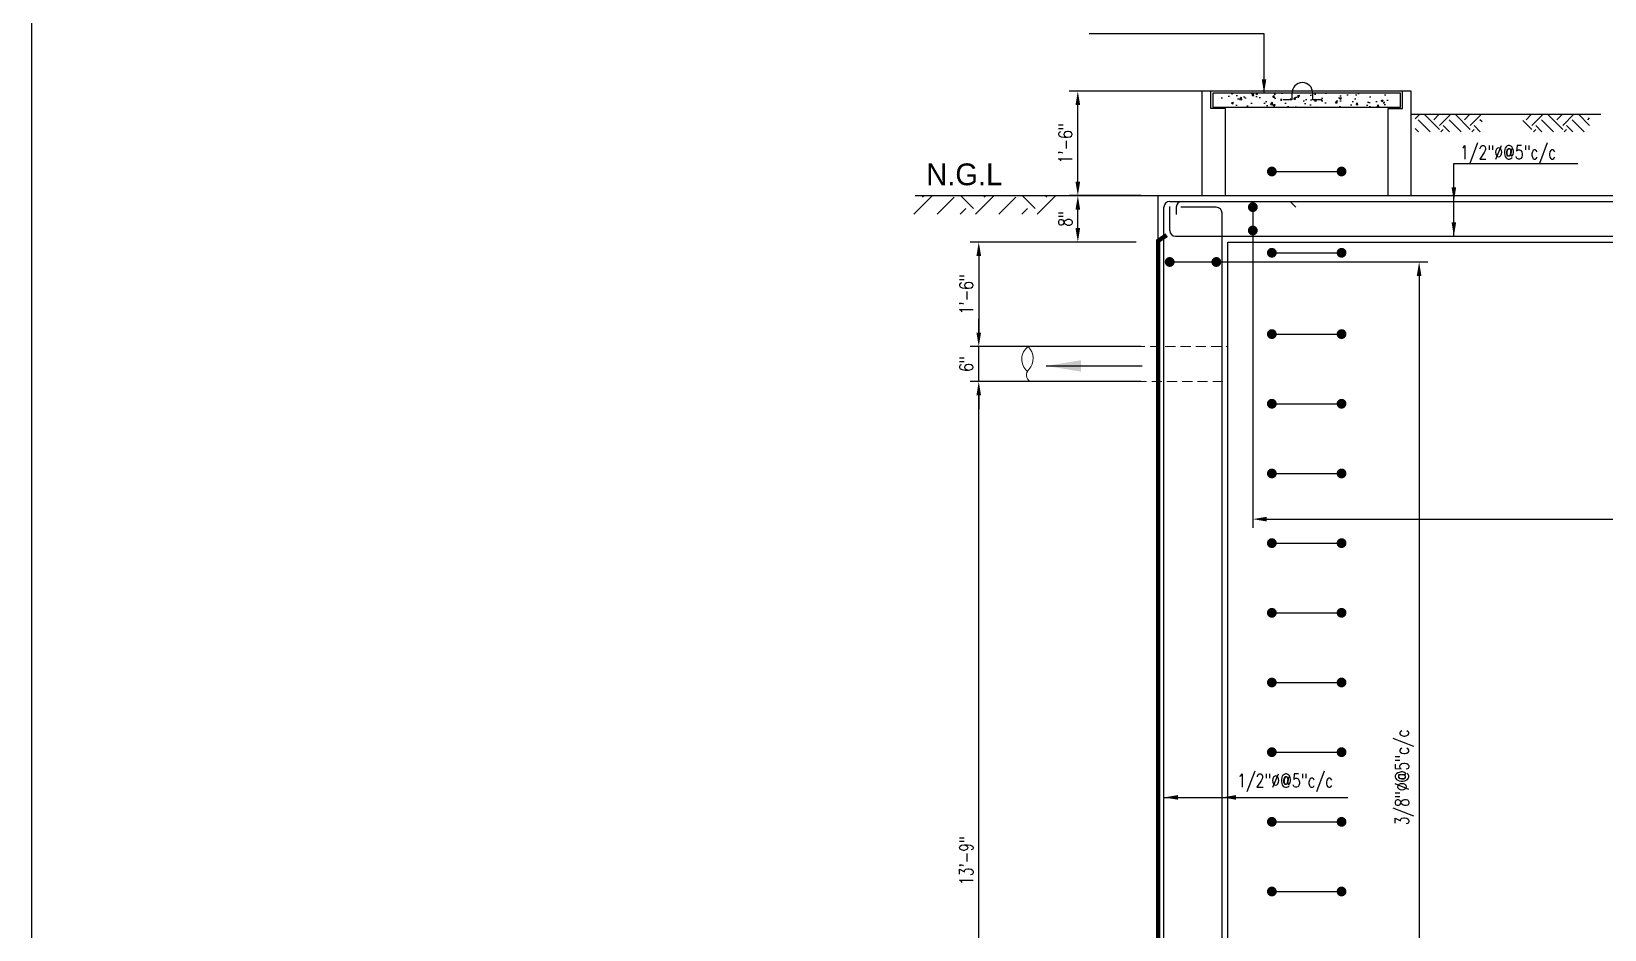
# Model space of a CAD drawing. Extents: x 646443 to 647667, y -185387 to -183933.
# Drawn here: x 646443.5 to 646714.2, y -184399 to -184244.3 of the extents above; entities that cross this region are included whole.
import ezdxf

# ---------------------------------------------------------------- set-up
doc = ezdxf.new("R2010")
doc.units = 0
doc.header["$LTSCALE"] = 20
doc.header["$MEASUREMENT"] = 0
doc.header["$PDMODE"] = 32
doc.linetypes.add('HIDDEN', pattern=[0.375, 0.25, -0.125])
doc.layers.get('0').update_dxf_attribs({"linetype": 'CONTINUOUS'})
doc.layers.get('DEFPOINTS').update_dxf_attribs({"linetype": 'CONTINUOUS'})
for name, color, linetype in [('A-TYP-DIM', 1, 'CONTINUOUS'), ('BEAM', 4, 'HIDDEN'), ('COL', 6, 'CONTINUOUS'), ('GROUND LEVEL', 8, 'CONTINUOUS'), ('Hatach Concrete', 8, 'CONTINUOUS'), ('MH COVER', 52, 'CONTINUOUS'), ('SECTION', 4, 'CONTINUOUS'), ('SLAB', 15, 'CONTINUOUS'), ('Wall', 4, 'CONTINUOUS'), ('Water Supply Details Text', 3, 'CONTINUOUS')]:
    doc.layers.add(name, color=color, linetype=linetype)
doc.layers.add('Text', color=11, linetype='CONTINUOUS', lineweight=5)
doc.styles.add('Century Gothic', font='GOTHIC.TTF')
doc.styles.add('rizwan', font='romans.shx', dxfattribs={"width": 0.75})
doc.dimstyles.new('STYLE-64', dxfattribs={"dimscale": 64, "dimtxt": 0.09375, "dimasz": 0.09375, "dimexe": 0.0625, "dimexo": 0.0625, "dimgap": 0.03125, "dimtad": 1, "dimzin": 3, "dimdsep": 46, "dimlunit": 4, "dimtxsty": 'rizwan', "dimcen": 0.125, "dimdle": 4, "dimclrd": 1, "dimclre": 1, "dimclrt": 2, "dimadec": 0, "dimazin": 0, "dimtfac": 0.5, "dimtix": 1, "dimtmove": 2, "dimatfit": 3, "dimfxl": 0, "dimfrac": 1, "dimtolj": 1, "dimtzin": 3, "dimarcsym": 0})

# ---------------------------------------------------------------- blocks, each defined once
blk = doc.blocks.new('*D10')
at = {"layer": 'A-TYP-DIM', "color": 1, "lineweight": -2, "ltscale": 1.5, "transparency": 16777216}
for p, q in [((646624.62, -184272.59), (646622.06, -184272.59)), ((646623.56, -184278.19), (646623.56, -184274.99)), ((646633.62, -184280.59), (646622.06, -184280.59))]:
    blk.add_line(p, q, dxfattribs=at)
at = {"layer": 'A-TYP-DIM', "color": 1, "ltscale": 1.5, "transparency": 16777216}
for points in [[(646623.16, -184274.99), (646623.96, -184274.99), (646623.56, -184272.59)], [(646623.16, -184278.19), (646623.96, -184278.19), (646623.56, -184280.59)]]:
    blk.add_solid(points, dxfattribs=at)
at = {"layer": 'DEFPOINTS', "color": 0, "ltscale": 1.5, "transparency": 16777216}
for p in [(646623.56, -184272.59), (646627.62, -184272.59), (646636.62, -184280.59)]:
    blk.add_point(p, dxfattribs=at)
at = {"layer": 'A-TYP-DIM', "color": 2, "ltscale": 1.5, "transparency": 16777216, "insert": (646621.42, -184276.59), "char_height": 2.344, "attachment_point": 5, "rotation": 90, "style": 'rizwan'}
blk.add_mtext('\\A1;8"', dxfattribs=at)
blk = doc.blocks.new('*D16')
at = {"layer": 'A-TYP-DIM', "color": 1, "lineweight": -2, "ltscale": 1.5, "transparency": 16777216}
for p, q in [((646634.39, -184304.59), (646605.01, -184304.59)), ((646606.51, -184467.19), (646606.51, -184306.99)), ((646634.39, -184469.59), (646605.01, -184469.59))]:
    blk.add_line(p, q, dxfattribs=at)
at = {"layer": 'A-TYP-DIM', "color": 1, "ltscale": 1.5, "transparency": 16777216}
for points in [[(646606.11, -184306.99), (646606.91, -184306.99), (646606.51, -184304.59)], [(646606.11, -184467.19), (646606.91, -184467.19), (646606.51, -184469.59)]]:
    blk.add_solid(points, dxfattribs=at)
at = {"layer": 'DEFPOINTS', "color": 0, "ltscale": 1.5, "transparency": 16777216}
for p in [(646606.51, -184304.59), (646637.39, -184304.59), (646637.39, -184469.59)]:
    blk.add_point(p, dxfattribs=at)
at = {"layer": 'A-TYP-DIM', "color": 2, "ltscale": 1.5, "transparency": 16777216, "insert": (646604.36, -184387.09), "char_height": 2.344, "attachment_point": 5, "rotation": 90, "style": 'rizwan'}
blk.add_mtext('\\A1;13\'-9"', dxfattribs=at)
blk = doc.blocks.new('*D17')
at = {"layer": 'A-TYP-DIM', "color": 1, "lineweight": -2, "ltscale": 1.5, "transparency": 16777216}
for p, q in [((646653.68, -184273.68), (646653.68, -184329.8)), ((647005.09, -184274.13), (647005.09, -184329.8)), ((646656.08, -184328.3), (647002.69, -184328.3))]:
    blk.add_line(p, q, dxfattribs=at)
at = {"layer": 'A-TYP-DIM', "color": 1, "ltscale": 1.5, "transparency": 16777216}
for points in [[(646656.08, -184327.9), (646656.08, -184328.7), (646653.68, -184328.3)], [(647002.69, -184327.9), (647002.69, -184328.7), (647005.09, -184328.3)]]:
    blk.add_solid(points, dxfattribs=at)
at = {"layer": 'DEFPOINTS', "color": 0, "ltscale": 1.5, "transparency": 16777216}
for p in [(646653.68, -184270.68), (647005.09, -184271.13), (647005.09, -184328.3)]:
    blk.add_point(p, dxfattribs=at)
at = {"layer": 'A-TYP-DIM', "color": 2, "ltscale": 1.5, "transparency": 16777216, "insert": (646829.39, -184325.76), "char_height": 2.3438, "attachment_point": 5, "style": 'rizwan'}
blk.add_mtext('\\A1;1/2"%%C@5"c/c', dxfattribs=at)
blk = doc.blocks.new('*D19')
at = {"layer": 'A-TYP-DIM', "color": 1, "lineweight": -2, "ltscale": 1.5, "transparency": 16777216}
for p, q in [((646639.01, -184284.02), (646683.8, -184284.02)), ((646682.3, -184286.42), (646682.3, -184459.15)), ((646638.69, -184461.55), (646683.8, -184461.55))]:
    blk.add_line(p, q, dxfattribs=at)
at = {"layer": 'A-TYP-DIM', "color": 1, "ltscale": 1.5, "transparency": 16777216}
for points in [[(646681.9, -184286.42), (646682.7, -184286.42), (646682.3, -184284.02)], [(646681.9, -184459.15), (646682.7, -184459.15), (646682.3, -184461.55)]]:
    blk.add_solid(points, dxfattribs=at)
at = {"layer": 'DEFPOINTS', "color": 0, "ltscale": 1.5, "transparency": 16777216}
for p in [(646636.01, -184284.02), (646635.69, -184461.55), (646682.3, -184461.55)]:
    blk.add_point(p, dxfattribs=at)
at = {"layer": 'A-TYP-DIM', "color": 2, "ltscale": 1.5, "transparency": 16777216, "insert": (646679.76, -184372.78), "char_height": 2.3438, "attachment_point": 5, "rotation": 90, "style": 'rizwan'}
blk.add_mtext('\\A1;3/8"%%C@5"c/c', dxfattribs=at)
blk = doc.blocks.new('*D33')
at = {"layer": 'A-TYP-DIM', "color": 1, "lineweight": -2, "ltscale": 1.5, "transparency": 16777216}
for p, q in [((646646.39, -184254.59), (646622.06, -184254.59)), ((646623.56, -184270.19), (646623.56, -184256.99)), ((646634.39, -184272.59), (646622.06, -184272.59))]:
    blk.add_line(p, q, dxfattribs=at)
at = {"layer": 'A-TYP-DIM', "color": 1, "ltscale": 1.5, "transparency": 16777216}
for points in [[(646623.16, -184256.99), (646623.96, -184256.99), (646623.56, -184254.59)], [(646623.16, -184270.19), (646623.96, -184270.19), (646623.56, -184272.59)]]:
    blk.add_solid(points, dxfattribs=at)
at = {"layer": 'DEFPOINTS', "color": 0, "ltscale": 1.5, "transparency": 16777216}
for p in [(646623.56, -184254.59), (646649.39, -184254.59), (646637.39, -184272.59)]:
    blk.add_point(p, dxfattribs=at)
at = {"layer": 'A-TYP-DIM', "color": 2, "ltscale": 1.5, "transparency": 16777216, "insert": (646621.42, -184263.59), "char_height": 2.344, "attachment_point": 5, "rotation": 90, "style": 'rizwan'}
blk.add_mtext('\\A1;1\'-6"', dxfattribs=at)
blk = doc.blocks.new('*D65')
at = {"layer": 'A-TYP-DIM', "color": 1, "lineweight": -2, "ltscale": 1.5, "transparency": 16777216}
for p, q in [((646606.51, -184296.18), (646606.51, -184293.78)), ((646634.39, -184298.58), (646605.01, -184298.58)), ((646606.51, -184304.59), (646606.51, -184298.58)), ((646634.39, -184304.59), (646605.01, -184304.59)), ((646606.51, -184306.99), (646606.51, -184309.39))]:
    blk.add_line(p, q, dxfattribs=at)
at = {"layer": 'A-TYP-DIM', "color": 1, "ltscale": 1.5, "transparency": 16777216}
for points in [[(646606.11, -184296.18), (646606.91, -184296.18), (646606.51, -184298.58)], [(646606.11, -184306.99), (646606.91, -184306.99), (646606.51, -184304.59)]]:
    blk.add_solid(points, dxfattribs=at)
at = {"layer": 'DEFPOINTS', "color": 0, "ltscale": 1.5, "transparency": 16777216}
for p in [(646606.51, -184298.58), (646637.39, -184298.58), (646637.39, -184304.59)]:
    blk.add_point(p, dxfattribs=at)
at = {"layer": 'A-TYP-DIM', "color": 2, "ltscale": 1.5, "transparency": 16777216, "insert": (646604.36, -184301.58), "char_height": 2.344, "attachment_point": 5, "rotation": 90, "style": 'rizwan'}
blk.add_mtext('\\A1;6"', dxfattribs=at)
blk = doc.blocks.new('*D106')
at = {"layer": 'A-TYP-DIM', "color": 1, "lineweight": -2, "ltscale": 1.5, "transparency": 16777216}
for p, q in [((646633.62, -184280.59), (646605.01, -184280.59)), ((646606.51, -184282.99), (646606.51, -184296.18)), ((646634.39, -184298.58), (646605.01, -184298.58))]:
    blk.add_line(p, q, dxfattribs=at)
at = {"layer": 'A-TYP-DIM', "color": 1, "ltscale": 1.5, "transparency": 16777216}
for points in [[(646606.11, -184282.99), (646606.91, -184282.99), (646606.51, -184280.59)], [(646606.11, -184296.18), (646606.91, -184296.18), (646606.51, -184298.58)]]:
    blk.add_solid(points, dxfattribs=at)
at = {"layer": 'DEFPOINTS', "color": 0, "ltscale": 1.5, "transparency": 16777216}
for p in [(646636.62, -184280.59), (646606.51, -184298.58), (646637.39, -184298.58)]:
    blk.add_point(p, dxfattribs=at)
at = {"layer": 'A-TYP-DIM', "color": 2, "ltscale": 1.5, "transparency": 16777216, "insert": (646604.36, -184289.58), "char_height": 2.344, "attachment_point": 5, "rotation": 90, "style": 'rizwan'}
blk.add_mtext('\\A1;1\'-6"', dxfattribs=at)

msp = doc.modelspace()

# ---------------------------------------------------------------- hatches: boundary and pattern name
at = {"layer": 'BEAM'}
h = msp.add_hatch(dxfattribs=at)
h.set_pattern_fill('EARTH', color=252, scale=15, angle=45, style=0)
h.set_pattern_definition([(45, (-205.5367, 82.207), (4e-16, 5.303300859), [3.75, -3.75]), (45, (-206.531, 83.2015), (4e-16, 5.303300859), [3.75, -3.75]), (45, (-207.5254, 84.196), (4e-16, 5.303300859), [3.75, -3.75]), (135, (-207.5254, 84.8587), (-5.303300859, 4e-16), [3.75, -3.75]), (135, (-206.531, 85.853), (-5.303300859, 4e-16), [3.75, -3.75]), (135, (-205.5367, 86.8475), (-5.303300859, 4e-16), [3.75, -3.75])])
h.paths.add_polyline_path([(646693.13332, -184258.58591), (646681.64773, -184258.58591), (646681.64773, -184261.58591), (646693.13332, -184261.58591)])
h.paths.add_polyline_path([(646706.66933, -184258.58591), (646700.16215, -184258.58591), (646700.16215, -184261.58591), (646707.6531, -184261.58591, -0.226582246)])
h.paths.add_polyline_path([(646711.64773, -184258.58591), (646706.66933, -184258.58591, 0.226582246), (646707.6531, -184261.58591), (646711.64773, -184261.58591)])
at = {"layer": 'GROUND LEVEL'}
h = msp.add_hatch(dxfattribs=at)
h.set_pattern_fill('EARTH', color=256, scale=30, angle=45, style=0)
h.set_pattern_definition([(45, (645909.549, -185043.807), (9e-16, 10.6066), [7.5, -7.5]), (45, (645907.56, -185041.8185), (9e-16, 10.6066), [7.5, -7.5]), (45, (645905.5714, -185039.83), (9e-16, 10.6066), [7.5, -7.5]), (135, (645905.5714, -185038.504), (-10.6066, 9e-16), [7.5, -7.5]), (135, (645907.56, -185036.515), (-10.6066, 9e-16), [7.5, -7.5]), (135, (645909.549, -185034.5264), (-10.6066, 9e-16), [7.5, -7.5])])
h.paths.add_polyline_path([(646620.0641, -184272.58591), (646595.23314, -184272.58591), (646595.23314, -184275.80013), (646620.0641, -184275.80013)])
at = {"layer": 'Hatach Concrete'}
h = msp.add_hatch(dxfattribs=at)
h.set_pattern_fill('AR-CONC', color=256, scale=0.5, style=0)
h.set_pattern_definition([(50, (646387.2708, -185049.8072), (3.586301, -0.313761), [0.375, -4.125]), (355, (646387.2708, -185049.8072), (-0.693757, 3.76096), [0.3, -3.3]), (100.4514, (646387.5697, -185049.8333), (2.892547, 3.447198), [0.318701, -3.50571]), (46.1842, (646387.271, -185048.807), (5.336205, -0.827595), [0.5625, -6.1875]), (96.6356, (646387.7155, -185048.876), (4.673314, 4.87059), [0.47805, -5.258565]), (351.1842, (646387.271, -185048.807), (4.67331, 4.870593), [0.45, -4.95]), (21, (646387.7708, -185049.0572), (2.984535, -2.013094), [0.375, -4.125]), (326, (646387.7708, -185049.0572), (1.216577, 3.62575), [0.3, -3.3]), (71.4514, (646388.0195, -185049.225), (4.201113, 1.612652), [0.318701, -3.50571]), (37.5, (646387.2708, -185049.8072), (0.0607993, 1.6644693), [0, -3.26, 0, -3.35, 0, -3.3125]), (7.5, (646387.2708, -185049.8072), (1.3153477, 1.9720586), [0, -1.91, 0, -3.185, 0, -1.2625]), (327.5, (646386.1558, -185049.8072), (2.6691122, -0.1127744), [0, -1.25, 0, -3.9, 0, -5.175]), (317.5, (646385.6558, -185049.8072), (2.915931, 0.500525), [0, -1.625, 0, -2.59, 0, -3.675])])
h.paths.add_polyline_path([(646677.61446, -184257.33666), (646677.61446, -184254.93585), (646648.29539, -184254.93585), (646648.29539, -184257.33666)])

# ---------------------------------------------------------------- linework, layer by layer
msp.add_lwpolyline([(646665.58312, -184256.11484), (646664.00572, -184256.11484), (646664.00572, -184254.93585, 1), (646660.4045, -184254.93585), (646660.4045, -184256.11484), (646658.82711, -184256.11484)], format="xyb")
at = {"layer": 'COL', "linetype": 'ByBlock'}
for p, q in [((646639.38561, -184273.58591), (647019.38561, -184273.58591)), ((646639.38561, -184278.58591), (646639.38561, -184274.46205)), ((646661.10056, -184274.58591), (646660.10056, -184273.58591)), ((646638.38561, -184416.6081), (646638.38561, -184274.58591)), ((646640.50043, -184274.58591), (646640.50043, -184275.86934)), ((646647.38561, -184274.58591), (646641.29178, -184274.58591)), ((646648.38561, -184416.6081), (646648.38561, -184275.58591)), ((646640.38561, -184279.58591), (647018.38561, -184279.58591))]:
    msp.add_line(p, q, dxfattribs=at)
at = {"layer": 'COL', "linetype": 'ByBlock', "const_width": 0.84375}
for points in [[(646653.67631, -184274.99411, -1), (646653.67631, -184274.15036, -1)], [(646653.67631, -184278.1777, 1), (646653.67631, -184279.02145, 1)], [(646639.37324, -184284.43864, -1), (646639.37324, -184283.59489, -1)], [(646647.39798, -184284.43864, 1), (646647.39798, -184283.59489, 1)]]:
    msp.add_lwpolyline(points, format="xyb", close=True, dxfattribs=at)
at = {"layer": 'COL', "color": 1, "linetype": 'HIDDEN', "const_width": 0.75927}
msp.add_lwpolyline([(646637.38561, -184469.58591), (646637.38561, -184280.38377), (646638.85101, -184279.38377)], dxfattribs=at)
at = {"layer": 'COL', "linetype": 'ByBlock'}
for centre, start, end in [((646639.38561, -184274.58591), 90, 180), ((646641.50043, -184274.58591), 90, 180), ((646647.38561, -184275.58591), 0, 90), ((646640.38561, -184278.58591), 180, 270)]:
    msp.add_arc(centre, 1, start, end, dxfattribs=at)
at = {"layer": 'DEFPOINTS'}
msp.add_lwpolyline([(646443.46119, -185386.84809), (647667.16213, -185386.84809), (647667.16213, -184063.6904), (646443.46119, -184063.6904)], close=True, dxfattribs=at)
at = {"layer": 'GROUND LEVEL'}
msp.add_lwpolyline([(646595.58751, -184272.58591), (646637.38561, -184272.58591)], dxfattribs=at)
at = {"layer": 'MH COVER'}
msp.add_lwpolyline([(646679.11446, -184254.93585), (646646.79539, -184254.93585), (646646.79539, -184257.33666), (646679.11446, -184257.33666)], close=True, dxfattribs=at)
at = {"layer": 'MH COVER', "linetype": 'ByBlock', "const_width": 0.84375}
for points in [[(646656.95492, -184268.85602, -1), (646656.95492, -184268.01227, -1)], [(646668.95492, -184268.85602, -1), (646668.95492, -184268.01227, -1)], [(646656.95492, -184282.85602, -1), (646656.95492, -184282.01227, -1)], [(646668.95492, -184282.85602, -1), (646668.95492, -184282.01227, -1)], [(646656.95492, -184296.85602, -1), (646656.95492, -184296.01227, -1)], [(646668.95492, -184296.85602, -1), (646668.95492, -184296.01227, -1)], [(646656.95492, -184308.85602, -1), (646656.95492, -184308.01227, -1)], [(646668.95492, -184308.85602, -1), (646668.95492, -184308.01227, -1)], [(646656.95492, -184320.85602, -1), (646656.95492, -184320.01227, -1)], [(646668.95492, -184320.85602, -1), (646668.95492, -184320.01227, -1)], [(646656.95492, -184332.85602, -1), (646656.95492, -184332.01227, -1)], [(646668.95492, -184332.85602, -1), (646668.95492, -184332.01227, -1)], [(646656.95492, -184344.85602, -1), (646656.95492, -184344.01227, -1)], [(646668.95492, -184344.85602, -1), (646668.95492, -184344.01227, -1)], [(646656.95492, -184356.85602, -1), (646656.95492, -184356.01227, -1)], [(646668.95492, -184356.85602, -1), (646668.95492, -184356.01227, -1)], [(646656.95492, -184368.85602, -1), (646656.95492, -184368.01227, -1)], [(646668.95492, -184368.85602, -1), (646668.95492, -184368.01227, -1)], [(646656.95492, -184380.85602, -1), (646656.95492, -184380.01227, -1)], [(646668.95492, -184380.85602, -1), (646668.95492, -184380.01227, -1)], [(646656.95492, -184392.85602, -1), (646656.95492, -184392.01227, -1)], [(646668.95492, -184392.85602, -1), (646668.95492, -184392.01227, -1)]]:
    msp.add_lwpolyline(points, format="xyb", close=True, dxfattribs=at)
at = {"layer": 'MH COVER'}
for points in [[(646656.95492, -184268.43415), (646668.95492, -184268.43415)], [(646656.95492, -184282.43415), (646668.95492, -184282.43415)], [(646656.95492, -184296.43415), (646668.95492, -184296.43415)], [(646656.95492, -184308.43415), (646668.95492, -184308.43415)], [(646656.95492, -184320.43415), (646668.95492, -184320.43415)], [(646656.95492, -184332.43415), (646668.95492, -184332.43415)], [(646656.95492, -184344.43415), (646668.95492, -184344.43415)], [(646656.95492, -184356.43415), (646668.95492, -184356.43415)], [(646656.95492, -184368.43415), (646668.95492, -184368.43415)], [(646656.95492, -184380.43415), (646668.95492, -184380.43415)], [(646656.95492, -184392.43415), (646668.95492, -184392.43415)]]:
    msp.add_lwpolyline(points, dxfattribs=at)
at = {"layer": 'SECTION'}
for p, q in [((646637.38561, -184272.58591), (647021.38561, -184272.58591)), ((646637.38561, -184469.58591), (646637.38561, -184272.58591)), ((646649.38561, -184463.92905), (646649.38561, -184280.58591)), ((646649.38561, -184280.58591), (646763.88561, -184280.58591))]:
    msp.add_line(p, q, dxfattribs=at)
at = {"layer": 'SLAB'}
for p, q in [((646680.95492, -184254.58591), (646644.95492, -184254.58591)), ((646680.95492, -184258.58591), (646713.55209, -184258.58591))]:
    msp.add_line(p, q, dxfattribs=at)
at = {"layer": 'Wall'}
for points in [[(646644.95492, -184272.58591), (646644.95492, -184254.58591)], [(646648.95492, -184272.58591), (646648.95492, -184257.58591), (646646.45492, -184257.58591), (646646.45492, -184254.58591)], [(646676.95492, -184272.58591), (646676.95492, -184257.58591), (646679.45492, -184257.58591), (646679.45492, -184254.58591)], [(646680.95492, -184272.58591), (646680.95492, -184254.58591)]]:
    msp.add_lwpolyline(points, dxfattribs=at)
at = {"layer": 'Water Supply Details Text', "color": 3, "linetype": 'Continuous', "lineweight": 0, "ltscale": 0.35}
msp.add_lwpolyline([(646615.27657, -184304.58581, -0.449510671), (646615.10564, -184302.54975, 0.413097807), (646614.99177, -184298.58661, 0.480731612), (646614.8613, -184302.83092, 0.520597952)], format="xyb", dxfattribs=at)
at = {"layer": 'Water Supply Details Text', "color": 3, "linetype": 'HIDDEN', "lineweight": 0, "ltscale": 0.35}
for points in [[(646614.99177, -184298.58661), (646649.38561, -184298.58251)], [(646615.27973, -184304.58576), (646649.38561, -184304.58591)]]:
    msp.add_lwpolyline(points, dxfattribs=at)

# ---------------------------------------------------------------- texts
at = {"layer": 'A-TYP-DIM', "color": 2, "ltscale": 1.5, "style": 'rizwan', "width": 0.75}
for p in [(646689.36366, -184266.29292), (646650.99321, -184374.49085)]:
    msp.add_text('1/2"%%C@5"c/c', height=2.34375, dxfattribs=at).set_placement(p)
at = {"layer": 'Text', "style": 'Century Gothic'}
msp.add_text('N.G.L', height=3.75, dxfattribs=at).set_placement((646597.46484, -184270.79886))

# ---------------------------------------------------------------- dimensions: what is measured, and where the dimension line sits
at = {"layer": 'A-TYP-DIM', "ltscale": 1.5}
for base, p1, p2, angle, picture, middle in [((646623.56471, -184254.58591), (646637.38561, -184272.58591), (646649.38561, -184254.58591), 90, '*D33', (646621.41962, -184263.58591)), ((646623.56471, -184272.58591), (646636.6183, -184280.58591), (646627.6183, -184272.58591), 270, '*D10', (646621.41962, -184276.58591)), ((646606.50708, -184298.58359), (646636.6183, -184280.58591), (646637.38561, -184298.58359), 270, '*D106', (646604.36199, -184289.58475)), ((646606.50708, -184298.58359), (646637.38561, -184304.58587), (646637.38561, -184298.58359), 90, '*D65', (646604.36199, -184301.58473))]:
    dim = msp.add_linear_dim(base=base, p1=p1, p2=p2, angle=angle, dimstyle='STYLE-64', override={"dimscale": 24, "dimtxt": 0.097656, "dimasz": 0.1, "dimexo": 0.125, "dimdec": 4, "dimtmove": 0, "dimatfit": 2}, dxfattribs=at)
    dim.commit()
    dim.dimension.update_dxf_attribs({"geometry": picture, "text_midpoint": middle})
dim = msp.add_linear_dim(base=(647005.09491, -184328.29596), p1=(646653.67631, -184270.68444), p2=(647005.09491, -184271.12654), text='1/2"%%C@5"c/c', dimstyle='STYLE-64', override={"dimscale": 24, "dimtxt": 0.097656, "dimasz": 0.1, "dimexo": 0.125, "dimdec": 4, "dimtmove": 0, "dimatfit": 2}, dxfattribs=at)
dim.commit()
dim.dimension.update_dxf_attribs({"geometry": '*D17', "text_midpoint": (646829.38561, -184325.76025)})
dim = msp.add_linear_dim(base=(646682.29785, -184461.55207), p1=(646636.01265, -184284.01676), p2=(646635.69269, -184461.55207), angle=90, text='3/8"%%C@5"c/c', dimstyle='STYLE-64', override={"dimscale": 24, "dimtxt": 0.097656, "dimasz": 0.1, "dimexo": 0.125, "dimdec": 4, "dimtmove": 0, "dimatfit": 2}, dxfattribs=at)
dim.commit()
dim.dimension.update_dxf_attribs({"geometry": '*D19', "text_midpoint": (646679.76214, -184372.78442)})
dim = msp.add_aligned_dim(p1=(646637.38561, -184469.58591), p2=(646637.38561, -184304.58587), distance=30.87853, dimstyle='STYLE-64', override={"dimscale": 24, "dimtxt": 0.097656, "dimasz": 0.1, "dimexo": 0.125, "dimdec": 4, "dimtmove": 0, "dimatfit": 2}, dxfattribs=at)
dim.commit()
dim.dimension.update_dxf_attribs({"geometry": '*D16', "text_midpoint": (646604.36199, -184387.08589)})

# ---------------------------------------------------------------- leaders
for points in [[(646655.61085, -184254.93585), (646655.61085, -184244.71155), (646625.53142, -184244.71155)], [(646688.28502, -184279.58591), (646688.28502, -184267.08393), (646709.59959, -184267.08393)], [(646688.28502, -184273.58591), (646688.28502, -184267.08393), (646709.59959, -184267.08393)], [(646638.38561, -184376.22918), (646670.04418, -184376.22918)], [(646648.38561, -184376.22918), (646670.04418, -184376.22918)]]:
    msp.add_leader(points, dimstyle='STYLE-64', override={"dimscale": 24, "dimtxt": 0.097656, "dimasz": 0.1, "dimexo": 0.125, "dimdec": 4, "dimtmove": 0, "dimatfit": 2}, dxfattribs=at)
at = {"layer": 'COL'}
msp.add_leader([(646618.12092, -184301.91611), (646634.65755, -184301.91611)], dimstyle='STYLE-64', override={"dimgap": 0.03125, "dimtad": 0, "dimfxl": 2, "dimarcsym": 1}, dxfattribs=at)

doc.saveas('drawing.dxf')
